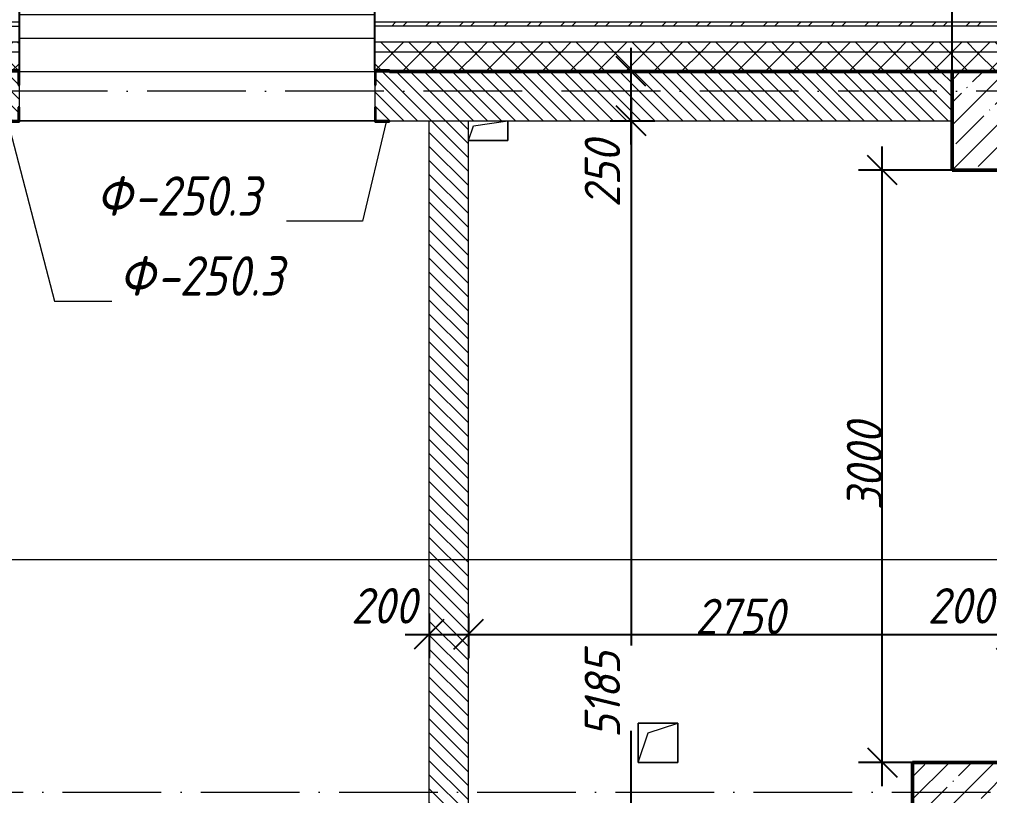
# Model space of a CAD drawing. Header units: millimetres. Extents: x -356862 to 418287, y 0 to 839748.
# Drawn here: x -90976 to -86061, y 626730 to 630661 of the extents above; entities that cross this region are included whole.
import ezdxf

# ---------------------------------------------------------------- set-up
doc = ezdxf.new("R2010")
doc.units = ezdxf.units.MM
doc.linetypes.add('50_200_ШТРИХ_1Т_ш5_п1_п1_', pattern=[700, 500, -100, 0, -100])
for name, color, linetype, lineweight in [('A-____-____-DIMS', 7, 'Continuous', 9), ('A-DOOR-____-OTLN', 7, 'Continuous', 9), ('A-FLOR-____-OTLN', 7, 'Continuous', 9), ('A-GENM-____-IDEN', 7, 'Continuous', 9), ('A-GENM-____-MCUT', 7, 'Continuous', 25), ('A-GENM-____-OTLN', 7, 'Continuous', 9), ('A-GENM-____-OTLN-1', 7, 'Continuous', 25), ('A-GLAZ-____-OTLN', 7, 'Continuous', 9), ('A-WALL-____-MCUT', 7, 'Continuous', 13), ('A-WALL-____-MCUT-1', 7, 'Continuous', 9), ('A-WALL-____-MCUT-2', 7, 'Continuous', 50), ('A-WALL-____-OTLN', 7, 'Continuous', 9), ('A-WALL-____-PATT-1', 7, 'Continuous', 9), ('S-COLS-____-MCUT', 7, 'Continuous', 50), ('S-COLS-____-OTLN', 7, 'Continuous', 9), ('S-GRID-____-OTLN-1', 7, '50_200_ШТРИХ_1Т_ш5_п1_п1_', 9)]:
    doc.layers.add(name, color=color, linetype=linetype, lineweight=lineweight)
for name, color, linetype, lineweight, true_color in [('A-DOOR-____-OTLN-1', 7, 'Continuous', 9, 0xffffff), ('A-WALL-____-MCUT-4', 7, 'Continuous', 13, 0x000000), ('A-WALL-____-MCUT-7', 7, 'Continuous', 9, 0x000000), ('A-WALL-____-PATT-2', 7, 'Continuous', 9, 0x787878), ('A-WALL-____-PATT-3', 9, 'Continuous', 9, 0x808080), ('A-WALL-FNSH-MCUT-3', 7, 'Continuous', 9, 0x000000), ('G-____-____-SYMB-2', 7, 'Continuous', 9, 0x000000)]:
    doc.layers.add(name, color=color, linetype=linetype, lineweight=lineweight, true_color=true_color)
doc.styles.add('ISOCPEUR_I_10', font='isocpeui.ttf', dxfattribs={"width": 0.9, "height": 180})
doc.styles.add('ISOCPEUR_I_14', font='isocpeui.ttf', dxfattribs={"width": 0.9, "height": 180})
doc.styles.add('ISOCPEUR_I_2', font='isocpeui.ttf', dxfattribs={"width": 0.85, "height": 2.3})
doc.dimstyles.new('ISO-1_8_0_9К_СРЕДНИЙ_Кладочные_4', dxfattribs={"dimscale": 304.8, "dimtxt": 179.276612, "dimasz": 0.492126, "dimexe": 0.393701, "dimexo": 0, "dimgap": 0, "dimtad": 1, "dimdec": 3, "dimrnd": 0.001, "dimdsep": 46, "dimtxsty": 'ISOCPEUR_I_10', "dimblk1": 'OBLIQUE', "dimblk2": 'OBLIQUE', "dimsah": 1, "dimcen": 0.09, "dimdle": 0.393701, "dimazin": 0, "dimtfac": 1, "dimtdec": 4, "dimtix": 1, "dimtmove": 1, "dimatfit": 3, "dimfxl": 1, "dimtvp": 1, "dimtolj": 1, "dimtzin": 0, "dimarcsym": 2})
doc.dimstyles.new('ISO-1_8_0_9К_СРЕДНИЙ_Кладочные_5', dxfattribs={"dimscale": 304.8, "dimtxt": 179.276612, "dimasz": 0.492126, "dimexe": 0.393701, "dimexo": 0, "dimgap": 0, "dimtad": 1, "dimdec": 3, "dimrnd": 0.001, "dimdsep": 46, "dimtxsty": 'ISOCPEUR_I_10', "dimblk1": 'OBLIQUE', "dimblk2": 'OBLIQUE', "dimsah": 1, "dimcen": 0.09, "dimdle": 0.393701, "dimazin": 0, "dimtfac": 1, "dimtdec": 4, "dimtix": 1, "dimtmove": 2, "dimatfit": 3, "dimfxl": 1, "dimtvp": 1, "dimtolj": 1, "dimtzin": 0, "dimarcsym": 2})
doc.dimstyles.new('ISO-1_8_0_9К_СРЕДНИЙ_Кладочные_6', dxfattribs={"dimscale": 304.8, "dimtxt": 179.276612, "dimasz": 0.492126, "dimexe": 0.393701, "dimexo": 0, "dimgap": 0, "dimtad": 1, "dimdec": 3, "dimrnd": 0.001, "dimdsep": 46, "dimtxsty": 'ISOCPEUR_I_14', "dimblk1": 'OBLIQUE', "dimblk2": 'OBLIQUE', "dimsah": 1, "dimcen": 0.09, "dimdle": 0.393701, "dimazin": 0, "dimtfac": 1, "dimtdec": 4, "dimtix": 1, "dimtmove": 0, "dimatfit": 3, "dimfxl": 1, "dimtvp": 1, "dimtolj": 1, "dimtzin": 0, "dimarcsym": 2})
pattern_1 = [(135, (-175000.736, 544716.51), (-35.35534, -35.35534), [])]
pattern_2 = [(45, (-175000.74, 544716.51), (-70.71068, 70.71068), []), (135, (-175000.74, 544716.51), (-70.71068, -70.71068), [])]

# ---------------------------------------------------------------- blocks, each defined once
blk = doc.blocks.new('BSC_Колонна _Прямоугольная - 500х500-V53-АР1_Кладочный план 1 этажа в осях 1-64_Ю-ЯЯ')
at = {"layer": 'S-COLS-____-OTLN'}
h = blk.add_hatch(dxfattribs=at)
h.set_pattern_fill('FP_53', color=256, style=0, pattern_type=2)
h.set_pattern_definition([(45, (-89000, -85431.04), (-114.04925, 114.04925), []), (45, (-88885.95, -85431.04), (-114.04925, 114.04925), [201.613, -40.323, 3.353, -36.97])])
h.paths.add_polyline_path([(-250, -250), (250, -250), (250, 250), (-250, 250)], flags=0)
at = {"layer": 'S-COLS-____-MCUT'}
for p, q in [((250, 250), (-250, 250)), ((-250, 250), (-250, -250)), ((250, -250), (250, 250)), ((-250, -250), (250, -250))]:
    blk.add_line(p, q, dxfattribs=at)
blk = doc.blocks.new('BSC_Колонна _Прямоугольная - 500х700-V174-АР1_Кладочный план 1 этажа в осях 1-64_Ю-ЯЯ')
at = {"layer": 'S-COLS-____-OTLN'}
h = blk.add_hatch(dxfattribs=at)
h.set_pattern_fill('FP_179', color=256, style=0, pattern_type=2)
h.set_pattern_definition([(315, (-81931.04, 88900), (114.04925, 114.04925), []), (315, (-81931.04, 88785.95), (114.04925, 114.04925), [201.613, -40.323, 3.353, -36.97])])
h.paths.add_polyline_path([(-250, -350), (250, -350), (250, 350), (-250, 350)], flags=0)
at = {"layer": 'S-COLS-____-MCUT'}
for p, q in [((250, 350), (-250, 350)), ((-250, 350), (-250, -350)), ((250, -350), (250, 350)), ((-250, -350), (250, -350))]:
    blk.add_line(p, q, dxfattribs=at)
blk = doc.blocks.new('Проем_Дверь_Прямоугольный - 1800х2700h_оконные проемы-25805030-АР1_Кладочный план 1 этажа в осях 1-64_Ю-ЯЯ')
at = {"layer": 'A-DOOR-____-OTLN-1'}
for p, q in [((900, 125), (-900, 125)), ((900, -125), (-900, -125))]:
    blk.add_line(p, q, dxfattribs=at)
blk = doc.blocks.new('Фахверк_СКБ_Уголок - 250_2700-27497298-АР1_Кладочный план 1 этажа в осях 1-64_Ю-ЯЯ')
at = {"layer": 'A-GENM-____-MCUT'}
for p, q in [((200, 181), (125, 181)), ((125, 181), (125, 106)), ((131, 106), (131, 175)), ((131, 175), (200, 175)), ((200, 175), (200, 181)), ((125, 106), (131, 106)), ((131, -6), (125, -6)), ((125, -6), (125, -81)), ((131, -75), (131, -6)), ((125, -81), (200, -81)), ((200, -75), (131, -75)), ((200, -81), (200, -75))]:
    blk.add_line(p, q, dxfattribs=at)
blk = doc.blocks.new('AR_Отверстие прямоугольное _в плите_ - AR_Отверстие прямоугольное _в плите_-30459597-АР1_Кладочный план 1 этажа в осях 1-64_Ю-ЯЯ')
at = {"layer": 'A-GENM-____-OTLN'}
for p, q in [((100, 100), (-100, 100)), ((-100, 100), (-100, -100)), ((-50, 50), (100, 100)), ((100, -100), (100, 100)), ((-100, -100), (-50, 50)), ((-100, -100), (100, -100))]:
    blk.add_line(p, q, dxfattribs=at)
blk = doc.blocks.new('AR_Отверстие прямоугольное _в плите_ - AR_Отверстие прямоугольное _в плите_-V218-АР1_Кладочный план 1 этажа в осях 1-64_Ю-ЯЯ')
at = {"layer": 'A-GENM-____-OTLN'}
for p, q in [((-75, 25), (100, 50)), ((100, -50), (100, 50)), ((-100, -50), (-75, 25)), ((-100, -50), (100, -50))]:
    blk.add_line(p, q, dxfattribs=at)
blk = doc.blocks.new('Отлив_СКБ - Отлив витража_120_НВФ-31885689-АР1_Кладочный план 1 этажа в осях 1-64_Ю-ЯЯ')
at = {"layer": 'A-GLAZ-____-OTLN'}
for p, q in [((0, 83), (0, 120)), ((1800, 120), (0, 120)), ((1800, 120), (1800, 83)), ((0, 2), (1800, 2)), ((1800, 0), (0, 0))]:
    blk.add_line(p, q, dxfattribs=at)
blk = doc.blocks.new('_Oblique')
at = {"color": 0, "linetype": 'ByBlock', "lineweight": -2}
blk.add_line((-0.5, -0.5), (0.5, 0.5), dxfattribs=at)
blk = doc.blocks.new('*D12706')
at = {"layer": 'A-____-____-DIMS', "color": 0, "lineweight": -2, "transparency": 16777216}
for p, q in [((-91600.7, 630397.6), (-91600.7, 631522.7)), ((-90975.7, 630403.6), (-90975.7, 631522.7)), ((-91720.7, 631402.7), (-90855.7, 631402.7))]:
    blk.add_line(p, q, dxfattribs=at)
at = {"layer": 'Defpoints', "color": 0, "transparency": 16777216}
for p in [(-90975.7, 631402.7), (-90975.7, 630403.6), (-91600.7, 630397.6)]:
    blk.add_point(p, dxfattribs=at)
at = {"layer": 'A-____-____-DIMS', "color": 0, "lineweight": -2, "transparency": 16777216, "xscale": 150, "yscale": 150, "zscale": 150, "rotation": 180}
blk.add_blockref('_Oblique', (-91600.7, 631402.7), dxfattribs=at)
at = {"layer": 'A-____-____-DIMS', "color": 0, "lineweight": -2, "transparency": 16777216, "xscale": 150, "yscale": 150, "zscale": 150}
blk.add_blockref('_Oblique', (-90975.7, 631402.7), dxfattribs=at)
at = {"layer": 'A-____-____-DIMS', "color": 0, "transparency": 16777216, "insert": (-91288.2, 631492.7), "char_height": 180, "width": 409.578, "attachment_point": 5, "style": 'ISOCPEUR_I_14'}
blk.add_mtext('\\A1;625', dxfattribs=at)
blk = doc.blocks.new('*D12707')
at = {"layer": 'A-____-____-DIMS', "color": 0, "lineweight": -2, "transparency": 16777216}
for p, q in [((-90975.7, 630403.6), (-90975.7, 631522.7)), ((-89175.7, 630403.6), (-89175.7, 631522.7)), ((-91095.7, 631402.7), (-89055.7, 631402.7))]:
    blk.add_line(p, q, dxfattribs=at)
at = {"layer": 'Defpoints', "color": 0, "transparency": 16777216}
for p in [(-89175.7, 631402.7), (-90975.7, 630403.6), (-89175.7, 630403.6)]:
    blk.add_point(p, dxfattribs=at)
at = {"layer": 'A-____-____-DIMS', "color": 0, "lineweight": -2, "transparency": 16777216, "xscale": 150, "yscale": 150, "zscale": 150, "rotation": 180}
blk.add_blockref('_Oblique', (-90975.7, 631402.7), dxfattribs=at)
at = {"layer": 'A-____-____-DIMS', "color": 0, "lineweight": -2, "transparency": 16777216, "xscale": 150, "yscale": 150, "zscale": 150}
blk.add_blockref('_Oblique', (-89175.7, 631402.7), dxfattribs=at)
at = {"layer": 'A-____-____-DIMS', "color": 0, "transparency": 16777216, "insert": (-90075.7, 631492.7), "char_height": 180, "width": 504.733, "attachment_point": 5, "style": 'ISOCPEUR_I_14'}
blk.add_mtext('\\A1;1800', dxfattribs=at)
blk = doc.blocks.new('*D12708')
at = {"layer": 'A-____-____-DIMS', "color": 0, "lineweight": -2, "transparency": 16777216}
for p, q in [((-89175.7, 630403.6), (-89175.7, 631522.7)), ((-86250.7, 630397.6), (-86250.7, 631522.7)), ((-89295.7, 631402.7), (-86130.7, 631402.7))]:
    blk.add_line(p, q, dxfattribs=at)
at = {"layer": 'Defpoints', "color": 0, "transparency": 16777216}
for p in [(-86250.7, 631402.7), (-89175.7, 630403.6), (-86250.7, 630397.6)]:
    blk.add_point(p, dxfattribs=at)
at = {"layer": 'A-____-____-DIMS', "color": 0, "lineweight": -2, "transparency": 16777216, "xscale": 150, "yscale": 150, "zscale": 150, "rotation": 180}
blk.add_blockref('_Oblique', (-89175.7, 631402.7), dxfattribs=at)
at = {"layer": 'A-____-____-DIMS', "color": 0, "lineweight": -2, "transparency": 16777216, "xscale": 150, "yscale": 150, "zscale": 150}
blk.add_blockref('_Oblique', (-86250.7, 631402.7), dxfattribs=at)
at = {"layer": 'A-____-____-DIMS', "color": 0, "transparency": 16777216, "insert": (-87873, 631757.8), "char_height": 180, "width": 546.104, "attachment_point": 1, "line_spacing_factor": 1.149209, "style": 'ISOCPEUR_I_10'}
blk.add_mtext('\\A1;2925', dxfattribs=at)
blk = doc.blocks.new('*D12734')
at = {"layer": 'A-____-____-DIMS', "color": 0, "lineweight": -2, "transparency": 16777216}
for p, q in [((-88900.7, 627652.1), (-88900.7, 627426.1)), ((-88700.7, 627652.1), (-88700.7, 627426.1)), ((-89020.7, 627546.1), (-88580.7, 627546.1))]:
    blk.add_line(p, q, dxfattribs=at)
at = {"layer": 'Defpoints', "color": 0, "transparency": 16777216}
for p in [(-88900.7, 627652.1), (-88700.7, 627652.1), (-88700.7, 627546.1)]:
    blk.add_point(p, dxfattribs=at)
at = {"layer": 'A-____-____-DIMS', "color": 0, "lineweight": -2, "transparency": 16777216, "xscale": 150, "yscale": 150, "zscale": 150, "rotation": 180}
blk.add_blockref('_Oblique', (-88900.7, 627546.1), dxfattribs=at)
at = {"layer": 'A-____-____-DIMS', "color": 0, "lineweight": -2, "transparency": 16777216, "xscale": 150, "yscale": 150, "zscale": 150}
blk.add_blockref('_Oblique', (-88700.7, 627546.1), dxfattribs=at)
at = {"layer": 'A-____-____-DIMS', "color": 0, "transparency": 16777216, "insert": (-89295.8, 627781.2), "char_height": 180, "width": 409.578, "attachment_point": 1, "line_spacing_factor": 1.149209, "style": 'ISOCPEUR_I_10'}
blk.add_mtext('\\A1;200', dxfattribs=at)
blk = doc.blocks.new('*D12735')
at = {"layer": 'A-____-____-DIMS', "color": 0, "lineweight": -2, "transparency": 16777216}
for p, q in [((-88700.7, 627652.1), (-88700.7, 627426.1)), ((-85950.7, 627652.1), (-85950.7, 627426.1)), ((-88820.7, 627546.1), (-85830.7, 627546.1))]:
    blk.add_line(p, q, dxfattribs=at)
at = {"layer": 'Defpoints', "color": 0, "transparency": 16777216}
for p in [(-88700.7, 627652.1), (-85950.7, 627652.1), (-85950.7, 627546.1)]:
    blk.add_point(p, dxfattribs=at)
at = {"layer": 'A-____-____-DIMS', "color": 0, "lineweight": -2, "transparency": 16777216, "xscale": 150, "yscale": 150, "zscale": 150, "rotation": 180}
blk.add_blockref('_Oblique', (-88700.7, 627546.1), dxfattribs=at)
at = {"layer": 'A-____-____-DIMS', "color": 0, "lineweight": -2, "transparency": 16777216, "xscale": 150, "yscale": 150, "zscale": 150}
blk.add_blockref('_Oblique', (-85950.7, 627546.1), dxfattribs=at)
at = {"layer": 'A-____-____-DIMS', "color": 0, "transparency": 16777216, "insert": (-87325.7, 627637.2), "char_height": 180, "width": 546.104, "attachment_point": 5, "style": 'ISOCPEUR_I_14'}
blk.add_mtext('\\A1;2750', dxfattribs=at)
blk = doc.blocks.new('*D12736')
at = {"layer": 'A-____-____-DIMS', "color": 0, "lineweight": -2, "transparency": 16777216}
for p, q in [((-85950.7, 627652.1), (-85950.7, 627426.1)), ((-85750.7, 627652.1), (-85750.7, 627426.1)), ((-86070.7, 627546.1), (-85630.7, 627546.1))]:
    blk.add_line(p, q, dxfattribs=at)
at = {"layer": 'Defpoints', "color": 0, "transparency": 16777216}
for p in [(-85950.7, 627652.1), (-85750.7, 627652.1), (-85750.7, 627546.1)]:
    blk.add_point(p, dxfattribs=at)
at = {"layer": 'A-____-____-DIMS', "color": 0, "lineweight": -2, "transparency": 16777216, "xscale": 150, "yscale": 150, "zscale": 150, "rotation": 180}
blk.add_blockref('_Oblique', (-85950.7, 627546.1), dxfattribs=at)
at = {"layer": 'A-____-____-DIMS', "color": 0, "lineweight": -2, "transparency": 16777216, "xscale": 150, "yscale": 150, "zscale": 150}
blk.add_blockref('_Oblique', (-85750.7, 627546.1), dxfattribs=at)
at = {"layer": 'A-____-____-DIMS', "color": 0, "transparency": 16777216, "insert": (-86374.9, 627781.2), "char_height": 180, "width": 409.578, "attachment_point": 1, "line_spacing_factor": 1.149209, "style": 'ISOCPEUR_I_10'}
blk.add_mtext('\\A1;200', dxfattribs=at)
blk = doc.blocks.new('*D12744')
at = {"layer": 'A-____-____-DIMS', "color": 0, "lineweight": -2, "transparency": 16777216}
for p, q in [((-86604.3, 626777.6), (-86604.3, 630017.6)), ((-86250.7, 629897.6), (-86724.3, 629897.6)), ((-86450.7, 626897.6), (-86724.3, 626897.6))]:
    blk.add_line(p, q, dxfattribs=at)
at = {"layer": 'Defpoints', "color": 0, "transparency": 16777216}
for p in [(-86604.3, 629897.6), (-86250.7, 629897.6), (-86450.7, 626897.6)]:
    blk.add_point(p, dxfattribs=at)
at = {"layer": 'A-____-____-DIMS', "color": 0, "lineweight": -2, "transparency": 16777216, "xscale": 150, "yscale": 150, "zscale": 150}
for p, rotation in [((-86604.3, 629897.6), 90), ((-86604.3, 626897.6), 270)]:
    blk.add_blockref('_Oblique', p, dxfattribs=dict(at, rotation=rotation))
at = {"layer": 'A-____-____-DIMS', "color": 0, "transparency": 16777216, "insert": (-86694.3, 628397.6), "char_height": 180, "width": 546.104, "attachment_point": 5, "rotation": 90, "style": 'ISOCPEUR_I_14'}
blk.add_mtext('\\A1;3000', dxfattribs=at)
blk = doc.blocks.new('*D12748')
at = {"layer": 'A-____-____-DIMS', "color": 0, "lineweight": -2, "transparency": 16777216}
for p, q in [((-87877.1, 630267.6), (-87877.1, 627489.9)), ((-87983.2, 630147.6), (-87757.1, 630147.6)), ((-87877.1, 624842.6), (-87877.1, 627057.3)), ((-87983.2, 624962.6), (-87757.1, 624962.6))]:
    blk.add_line(p, q, dxfattribs=at)
at = {"layer": 'Defpoints', "color": 0, "transparency": 16777216}
for p in [(-87983.2, 630147.6), (-87877.1, 630147.6), (-87983.2, 624962.6)]:
    blk.add_point(p, dxfattribs=at)
at = {"layer": 'A-____-____-DIMS', "color": 0, "lineweight": -2, "transparency": 16777216, "xscale": 150, "yscale": 150, "zscale": 150}
for p, rotation in [((-87877.1, 630147.6), 90), ((-87877.1, 624962.6), 270)]:
    blk.add_blockref('_Oblique', p, dxfattribs=dict(at, rotation=rotation))
at = {"layer": 'A-____-____-DIMS', "color": 0, "transparency": 16777216, "insert": (-88112.3, 627021.2), "char_height": 180, "width": 504.733, "attachment_point": 1, "rotation": 90, "line_spacing_factor": 1.149209, "style": 'ISOCPEUR_I_10'}
blk.add_mtext('\\A1;5185', dxfattribs=at)
blk = doc.blocks.new('*D12749')
at = {"layer": 'A-____-____-DIMS', "color": 0, "lineweight": -2, "transparency": 16777216}
for p, q in [((-87877.1, 630027.6), (-87877.1, 630517.6)), ((-87983.2, 630397.6), (-87757.1, 630397.6)), ((-87983.2, 630147.6), (-87757.1, 630147.6))]:
    blk.add_line(p, q, dxfattribs=at)
at = {"layer": 'Defpoints', "color": 0, "transparency": 16777216}
for p in [(-87983.2, 630397.6), (-87877.1, 630397.6), (-87983.2, 630147.6)]:
    blk.add_point(p, dxfattribs=at)
at = {"layer": 'A-____-____-DIMS', "color": 0, "lineweight": -2, "transparency": 16777216, "xscale": 150, "yscale": 150, "zscale": 150}
for p, rotation in [((-87877.1, 630397.6), 90), ((-87877.1, 630147.6), 270)]:
    blk.add_blockref('_Oblique', p, dxfattribs=dict(at, rotation=rotation))
at = {"layer": 'A-____-____-DIMS', "color": 0, "transparency": 16777216, "insert": (-88112.3, 629708.8), "char_height": 180, "width": 409.578, "attachment_point": 1, "rotation": 90, "line_spacing_factor": 1.149209, "style": 'ISOCPEUR_I_10'}
blk.add_mtext('\\A1;250', dxfattribs=at)

msp = doc.modelspace()

# ---------------------------------------------------------------- hatches: boundary and pattern name
at = {"layer": 'A-WALL-____-PATT-1'}
h = msp.add_hatch(dxfattribs=at)
h.set_pattern_fill('FP_6', color=256, style=0, pattern_type=2)
h.set_pattern_definition(pattern_1)
h.paths.add_polyline_path([(-89100.7357, 630147.5526), (-86250.7357, 630147.5526), (-86250.7357, 630397.5526), (-89169.7357, 630397.5526), (-89169.7357, 630328.5526), (-89175.7357, 630328.5526), (-89175.7357, 630216.5526), (-89169.7357, 630216.5526), (-89169.7357, 630147.5526)], flags=0)
h.paths.add_polyline_path([(-91060.7252, 630147.5526), (-90981.7357, 630147.5526), (-90981.7357, 630216.5526), (-90975.7357, 630216.5526), (-90975.7357, 630328.5526), (-90981.7357, 630328.5526), (-90981.7357, 630397.5526), (-91600.7357, 630397.5526), (-91600.7357, 630147.5526)], flags=0)
at = {"layer": 'A-WALL-____-PATT-2'}
h = msp.add_hatch(dxfattribs=at)
h.set_pattern_fill('FP_3', color=256, style=0, pattern_type=2)
h.set_pattern_definition([(45, (-175000.74, 544716.51), (-85.53659, 85.53659), []), (45, (-174943.71, 544716.51), (-85.53659, 85.53659), [])])
h.paths.add_polyline_path([(-88409.5288, 630627.5526), (-85990.7357, 630627.5526), (-85990.7357, 630647.5526), (-89175.7357, 630647.5526), (-89175.7357, 630627.5526)], flags=0)
h.paths.add_polyline_path([(-92100.7357, 630627.5526), (-90975.7357, 630627.5526), (-90975.7357, 630647.5526), (-92100.7357, 630647.5526)], flags=0)
h.paths.add_polyline_path([(-93900.7357, 630627.5526), (-93900.7357, 630647.5526), (-97950.7357, 630647.5526), (-97950.7357, 630627.5526), (-95479.3859, 630627.5526)], flags=0)
h.paths.add_polyline_path([(-100265.7357, 630627.5526), (-99750.7357, 630627.5526), (-99750.7357, 630647.5526), (-100265.7357, 630647.5526)], flags=0)
h = msp.add_hatch(dxfattribs=at)
h.set_pattern_fill('FP_1', color=256, style=0, pattern_type=2)
h.set_pattern_definition(pattern_2)
h.paths.add_polyline_path([(-86642.0645, 630497.5526), (-85990.7357, 630497.5526), (-85990.7357, 630547.5526), (-89175.7357, 630547.5526), (-89175.7357, 630497.5526), (-87525.7966, 630497.5526)], flags=0)
h.paths.add_polyline_path([(-93900.7357, 630497.5526), (-93900.7357, 630547.5526), (-97950.7357, 630547.5526), (-97950.7357, 630497.5526), (-95479.3859, 630497.5526)], flags=0)
h.paths.add_polyline_path([(-92100.7357, 630497.5526), (-90975.7357, 630497.5526), (-90975.7357, 630547.5526), (-92100.7357, 630547.5526)], flags=0)
h.paths.add_polyline_path([(-99750.7357, 630497.5526), (-99750.7357, 630547.5526), (-100265.7357, 630547.5526), (-100265.7357, 630497.5526), (-99898.0466, 630497.5526)], flags=0)
h = msp.add_hatch(dxfattribs=at)
h.set_pattern_fill('FP_1', color=256, style=0, pattern_type=2)
h.set_pattern_definition(pattern_2)
h.paths.add_polyline_path([(-100250.7357, 630397.5526), (-99750.7357, 630397.5526), (-99750.7357, 630497.5526), (-100265.7357, 630497.5526), (-100265.7357, 630397.5526)], flags=0)
h.paths.add_polyline_path([(-85990.7357, 630397.5526), (-85990.7357, 630497.5526), (-89175.7357, 630497.5526), (-89175.7357, 630403.5526), (-89100.7357, 630403.5526), (-89100.7357, 630397.5526), (-86250.7357, 630397.5526)], flags=0)
h.paths.add_polyline_path([(-97500.7357, 630397.5526), (-93975.7357, 630397.5526), (-93975.7357, 630403.5526), (-93900.7357, 630403.5526), (-93900.7357, 630497.5526), (-97950.7357, 630497.5526), (-97950.7357, 630403.5526), (-97875.7357, 630403.5526), (-97875.7357, 630397.5526)], flags=0)
h.paths.add_polyline_path([(-92100.7357, 630397.5526), (-91050.7357, 630397.5526), (-91050.7357, 630403.5526), (-90975.7357, 630403.5526), (-90975.7357, 630497.5526), (-92100.7357, 630497.5526)], flags=0)
at = {"layer": 'A-WALL-____-PATT-3'}
h = msp.add_hatch(dxfattribs=at)
h.set_pattern_fill('FP_6', color=256, style=0, pattern_type=2)
h.set_pattern_definition(pattern_1)
h.paths.add_polyline_path([(-88900.7357, 622397.5526), (-88700.7357, 622397.5526), (-88700.7357, 630147.5526), (-88900.7357, 630147.5526), (-88900.7357, 622597.5526)], flags=0)

# ---------------------------------------------------------------- linework, layer by layer
at = {"layer": 'A-FLOR-____-OTLN'}
for p, q in [((-88500.7357, 630147.5526), (-88500.7357, 630047.5526)), ((-88500.7357, 630047.5526), (-88700.7357, 630047.5526)), ((-87840.7357, 627097.5526), (-87640.7357, 627097.5526)), ((-87840.7357, 626897.5526), (-87840.7357, 627097.5526)), ((-87640.7357, 627097.5526), (-87640.7357, 626897.5526)), ((-87640.7357, 626897.5526), (-87840.7357, 626897.5526))]:
    msp.add_line(p, q, dxfattribs=at)
at = {"layer": 'A-GENM-____-IDEN'}
for p, q in [((-91034.069, 630141.5526), (-90798.2936, 629234.6731)), ((-89117.4024, 630141.5526), (-89237.4505, 629639.2972)), ((-89237.4505, 629639.2972), (-89622.6021, 629639.2972)), ((-90798.2936, 629234.6731), (-90506.6994, 629234.6731))]:
    msp.add_line(p, q, dxfattribs=at)
at = {"layer": 'A-WALL-____-MCUT'}
for p, q in [((-92100.7357, 630627.5526), (-90975.7357, 630627.5526)), ((-90975.7357, 630403.5526), (-90975.7357, 630627.5526)), ((-89175.7357, 630627.5526), (-89175.7357, 630403.5526)), ((-85750.7357, 630627.5526), (-89175.7357, 630627.5526))]:
    msp.add_line(p, q, dxfattribs=at)
at = {"layer": 'A-WALL-____-MCUT-1'}
for p, q in [((-90975.7357, 630216.5526), (-90975.7357, 630328.5526)), ((-89175.7357, 630328.5526), (-89175.7357, 630216.5526)), ((-89100.7357, 630147.5526), (-86250.7357, 630147.5526))]:
    msp.add_line(p, q, dxfattribs=at)
at = {"layer": 'A-WALL-____-MCUT-2'}
msp.add_line((-86250.7357, 630397.5526), (-89100.7357, 630397.5526), dxfattribs=at)
at = {"layer": 'A-WALL-____-MCUT-4'}
for p, q in [((-88900.7357, 630147.5526), (-88900.7357, 622597.5526)), ((-88700.7357, 624962.5526), (-88700.7357, 630147.5526))]:
    msp.add_line(p, q, dxfattribs=at)
at = {"layer": 'A-WALL-____-MCUT-7'}
for p, q in [((-92100.7357, 630547.5526), (-90975.7357, 630547.5526)), ((-89175.7357, 630547.5526), (-85750.7357, 630547.5526)), ((-92100.7357, 630497.5526), (-90975.7357, 630497.5526)), ((-89175.7357, 630497.5526), (-85750.7357, 630497.5526)), ((-89100.7357, 630397.5526), (-86250.7357, 630397.5526))]:
    msp.add_line(p, q, dxfattribs=at)
at = {"layer": 'A-WALL-____-OTLN'}
for p, q in [((-90975.7357, 630397.5526), (-89175.7357, 630397.5526)), ((-89175.7357, 630147.5526), (-90975.7357, 630147.5526))]:
    msp.add_line(p, q, dxfattribs=at)
at = {"layer": 'A-WALL-FNSH-MCUT-3'}
for p, q in [((-90975.7357, 630647.5526), (-92100.7357, 630647.5526)), ((-90975.7357, 630627.5526), (-90975.7357, 630647.5526)), ((-85750.7357, 630647.5526), (-89175.7357, 630647.5526)), ((-89175.7357, 630647.5526), (-89175.7357, 630627.5526))]:
    msp.add_line(p, q, dxfattribs=at)
at = {"layer": 'G-____-____-SYMB-2'}
msp.add_line((-180262.5176, 627925.5632), (-70620.9903, 627925.5632), dxfattribs=at)
at = {"layer": 'S-GRID-____-OTLN-1'}
for p, q in [((-70926.3291, 630297.5526), (-179669.5059, 630297.5526)), ((-179669.5059, 626747.5526), (-70926.3291, 626747.5526))]:
    msp.add_line(p, q, dxfattribs=at)

# ---------------------------------------------------------------- block references
at = {"layer": 'A-DOOR-____-OTLN', "rotation": 180}
msp.add_blockref('Проем_Дверь_Прямоугольный - 1800х2700h_оконные проемы-25805030-АР1_Кладочный план 1 этажа в осях 1-64_Ю-ЯЯ', (-90075.7357, 630272.5526), dxfattribs=at)
at = {"layer": 'A-GENM-____-OTLN'}
for name, p in [('AR_Отверстие прямоугольное _в плите_ - AR_Отверстие прямоугольное _в плите_-V218-АР1_Кладочный план 1 этажа в осях 1-64_Ю-ЯЯ', (-88600.7357, 630097.5526)), ('AR_Отверстие прямоугольное _в плите_ - AR_Отверстие прямоугольное _в плите_-30459597-АР1_Кладочный план 1 этажа в осях 1-64_Ю-ЯЯ', (-87740.7357, 626997.5526))]:
    msp.add_blockref(name, p, dxfattribs=at)
at = {"layer": 'A-GENM-____-OTLN-1', "rotation": 180}
msp.add_blockref('Фахверк_СКБ_Уголок - 250_2700-27497298-АР1_Кладочный план 1 этажа в осях 1-64_Ю-ЯЯ', (-90850.7357, 630322.5526), dxfattribs=at)
at = {"layer": 'A-GENM-____-OTLN-1'}
msp.add_blockref('Фахверк_СКБ_Уголок - 250_2700-27497298-АР1_Кладочный план 1 этажа в осях 1-64_Ю-ЯЯ', (-89300.7357, 630222.5526), dxfattribs=at)
at = {"layer": 'A-GLAZ-____-OTLN'}
msp.add_blockref('Отлив_СКБ - Отлив витража_120_НВФ-31885689-АР1_Кладочный план 1 этажа в осях 1-64_Ю-ЯЯ', (-90975.7357, 630564.5526), dxfattribs=at)
at = {"layer": 'S-COLS-____-OTLN'}
msp.add_blockref('BSC_Колонна _Прямоугольная - 500х500-V53-АР1_Кладочный план 1 этажа в осях 1-64_Ю-ЯЯ', (-86000.7357, 630147.5526), dxfattribs=at)
at = {"layer": 'S-COLS-____-OTLN', "rotation": 89.9999999999999}
msp.add_blockref('BSC_Колонна _Прямоугольная - 500х700-V174-АР1_Кладочный план 1 этажа в осях 1-64_Ю-ЯЯ', (-86100.7357, 626647.5526), dxfattribs=at)

# ---------------------------------------------------------------- texts
at = {"layer": 'A-GENM-____-IDEN', "char_height": 200, "attachment_point": 1, "style": 'ISOCPEUR_I_2'}
for s, insert, width in [('\\fISOCPEUR|b0|i1|c204|p34|;\\W.9;Ф', (-90587.1588, 629866.4133), 230.886), ('-250.3', (-90396.6588, 629866.4133), 865.8225), ('\\fISOCPEUR|b0|i1|c204|p34|;\\W.9;Ф', (-90471.2561, 629461.7893), 230.886), ('-250.3', (-90280.7561, 629461.7893), 865.8225)]:
    msp.add_mtext(s, dxfattribs=dict(at, insert=insert, width=width))

# ---------------------------------------------------------------- dimensions: what is measured, and where the dimension line sits
at = {"layer": 'A-____-____-DIMS'}
for base, p1, p2, dimstyle, override, picture, middle in [((-86250.7357, 631402.6599), (-89175.7357, 630403.5526), (-86250.7357, 630397.5526), 'ISO-1_8_0_9К_СРЕДНИЙ_Кладочные_4', {"dimpost": '<>', "dimfxl": 2925.006154}, '*D12708', (-87599.9123, 631517.822)), ((-88700.7357, 627546.0822), (-88900.7357, 627652.1483), (-88700.7357, 627652.1483), 'ISO-1_8_0_9К_СРЕДНИЙ_Кладочные_5', {"dimpost": '<>', "dimfxl": 200}, '*D12734', (-89090.9716, 627661.2443)), ((-85750.7357, 627546.0822), (-85950.7357, 627652.1483), (-85750.7357, 627652.1483), 'ISO-1_8_0_9К_СРЕДНИЙ_Кладочные_5', {"dimpost": '<>', "dimfxl": 200}, '*D12736', (-86170.07, 627661.2443))]:
    dim = msp.add_linear_dim(base=base, p1=p1, p2=p2, dimstyle=dimstyle, override=override, dxfattribs=at)
    dim.commit()
    dim.dimension.update_dxf_attribs({"geometry": picture, "text_midpoint": middle, "dimtype": 160})
for base, p1, p2, override, picture, middle in [((-90975.7357, 631402.6599), (-91600.7357, 630397.5526), (-90975.7357, 630403.5526), {"dimpost": '<>', "dimfxl": 625.028799}, '*D12706', (-91288.2357, 631492.6599)), ((-89175.7357, 631402.6599), (-90975.7357, 630403.5526), (-89175.7357, 630403.5526), {"dimpost": '<>', "dimfxl": 1800}, '*D12707', (-90075.7357, 631492.6599)), ((-85950.7357, 627546.0822), (-88700.7357, 627652.1483), (-85950.7357, 627652.1483), {"dimpost": '<>', "dimfxl": 2750}, '*D12735', (-87325.7357, 627637.2413))]:
    dim = msp.add_linear_dim(base=base, p1=p1, p2=p2, dimstyle='ISO-1_8_0_9К_СРЕДНИЙ_Кладочные_6', override=override, dxfattribs=at)
    dim.commit()
    dim.dimension.update_dxf_attribs({"geometry": picture, "text_midpoint": middle})
for base, p1, p2, dimstyle, override, picture, middle in [((-87877.0962, 630397.5526), (-87983.1622, 630147.5526), (-87983.1622, 630397.5526), 'ISO-1_8_0_9К_СРЕДНИЙ_Кладочные_5', {"dimpost": '<>', "dimfxl": 250}, '*D12749', (-87992.2582, 629913.6136)), ((-87877.0962, 630147.5526), (-87983.1622, 624962.5526), (-87983.1622, 630147.5526), 'ISO-1_8_0_9К_СРЕДНИЙ_Кладочные_4', {"dimpost": '<>', "dimfxl": 5185}, '*D12748', (-87992.2582, 627273.5716))]:
    dim = msp.add_linear_dim(base=base, p1=p1, p2=p2, angle=90, dimstyle=dimstyle, override=override, dxfattribs=at)
    dim.commit()
    dim.dimension.update_dxf_attribs({"geometry": picture, "text_midpoint": middle, "dimtype": 160, "text_rotation": 90})
dim = msp.add_linear_dim(base=(-86604.2727, 629897.5526), p1=(-86450.7357, 626897.5526), p2=(-86250.7357, 629897.5526), angle=90, dimstyle='ISO-1_8_0_9К_СРЕДНИЙ_Кладочные_6', override={"dimpost": '<>', "dimfxl": 3006.659276}, dxfattribs=at)
dim.commit()
dim.dimension.update_dxf_attribs({"geometry": '*D12744', "text_midpoint": (-86694.2727, 628397.5526)})

doc.saveas('drawing.dxf')
